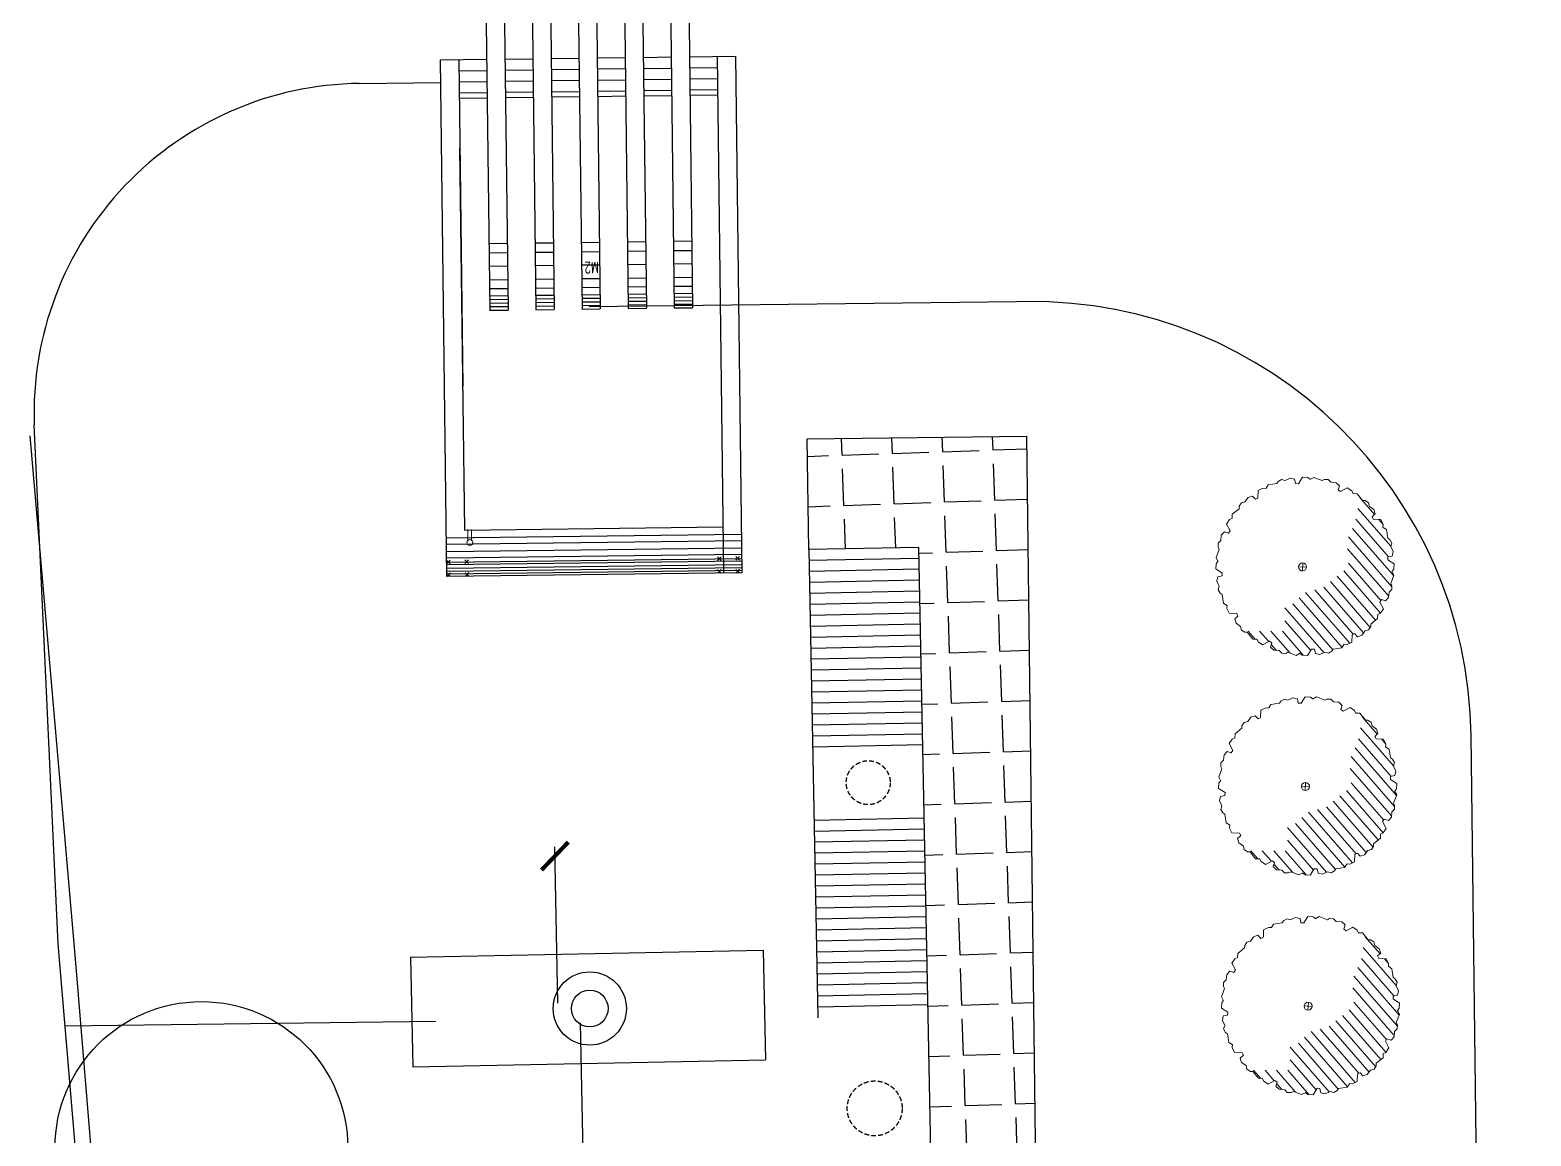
# Model space of a CAD drawing. Extents: x 60102 to 11003895, y 103457 to 3214550.
# Drawn here: x 9528197 to 9569213, y 2672100 to 2702313 of the extents above; entities that cross this region are included whole.
import ezdxf

# ---------------------------------------------------------------- set-up
doc = ezdxf.new("R2010")
doc.units = 0
doc.header["$LTSCALE"] = 10
doc.linetypes.add('HIDDEN', pattern=[9.525, 6.35, -3.175])
doc.layers.get('0').update_dxf_attribs({"linetype": 'CONTINUOUS', "lineweight": 0})
for name, color, linetype in [('jianzhulunkuox', 255, 'CONTINUOUS'), ('PUB_DIM', 3, 'CONTINUOUS'), ('PUB_HATCH', 8, 'CONTINUOUS'), ('PUB_TEXT', 7, 'CONTINUOUS'), ('STAIR', 2, 'CONTINUOUS'), ('WINDOW', 2, 'CONTINUOUS'), ('x-建筑', 216, 'CONTINUOUS'), ('ZW-景观', 9, 'CONTINUOUS'), ('ZW-树', 8, 'CONTINUOUS'), ('ZW-道路-缘石', 7, 'CONTINUOUS'), ('散水', 2, 'CONTINUOUS'), ('本院设计厂区道路', 161, 'CONTINUOUS'), ('桥', 4, 'CONTINUOUS')]:
    doc.layers.add(name, color=color, linetype=linetype)
doc.styles.add('_TCH_DIM', font='SIMPLEX', dxfattribs={"bigfont": 'GBCBIG'})

# ---------------------------------------------------------------- blocks, each defined once
blk = doc.blocks.new('A')
at = {"layer": 'ZW-树', "linetype": 'Continuous'}
blk.add_circle((0, 0), 4, dxfattribs=at)
blk = doc.blocks.new('_ARCHTICK')
at = {"color": 0, "linetype": 'ByBlock', "const_width": 0.15}
blk.add_lwpolyline([(-0.5, -0.5), (0.5, 0.5)], dxfattribs=at)

msp = doc.modelspace()

# ---------------------------------------------------------------- hatches: boundary and pattern name
at = {"layer": '桥', "ltscale": 3}
h = msp.add_hatch(dxfattribs=at)
h.set_pattern_fill('ANGLE', color=0, scale=5000, angle=1.9778014, style=0)
h.set_pattern_definition([(1.9778014, (-47433636.5, -103157008), (-47.454402, 1374.180876), [1000, -375]), (91.9778014, (-47433636.5, -103157008), (-1374.180876, -47.454402), [1000, -375])])
h.paths.add_polyline_path([(9553082.545, 2657586.069), (9550083.137, 2657526.485), (9550157.302, 2651549.311), (9567962.59, 2651770.24), (9567888.147, 2657769.778), (9555854.287, 2657620.461), (9555437.419, 2691217.025), (9549437.881, 2691142.582), (9549475.38, 2688120.449), (9552474.788, 2688180.033)])

# ---------------------------------------------------------------- linework, layer by layer
for p, q in [((9562029.326, 2689885.661, 0), (9561972.633, 2689798.289, 0)), ((9562267.771, 2689923.902, 0), (9562029.326, 2689885.661, 0)), ((9562302.789, 2689979.699, 0), (9562267.771, 2689923.902, 0)), ((9562398.706, 2690031.847, 0), (9562302.789, 2689979.699, 0)), ((9562496.711, 2690003.69, 0), (9562398.706, 2690031.847, 0)), ((9562633.493, 2690066.817, 0), (9562496.711, 2690003.69, 0)), ((9562754.179, 2690041.041, 0), (9562633.493, 2690066.817, 0)), ((9562778.398, 2689925.01, 0), (9562754.179, 2690041.041, 0)), ((9562856.678, 2689919.538, 0), (9562778.398, 2689925.01, 0)), ((9562967.223, 2690095.049, 0), (9562856.678, 2689919.538, 0)), ((9563111.081, 2690085.41, 0), (9562967.223, 2690095.049, 0)), ((9563184.827, 2690033.931, 0), (9563111.081, 2690085.41, 0)), ((9563277.107, 2690091.542, 0), (9563184.323, 2690044.222, 0)), ((9563502.727, 2690005.437, 0), (9563277.107, 2690091.542, 0)), ((9563560.952, 2690036.249, 0), (9563502.727, 2690005.437, 0)), ((9563670.093, 2690033.453, 0), (9563560.952, 2690036.249, 0)), ((9563740.889, 2689960.066, 0), (9563670.093, 2690033.453, 0)), ((9563890.909, 2689946.344, 0), (9563740.889, 2689960.066, 0)), ((9563982.538, 2689863.679, 0), (9563890.909, 2689946.344, 0)), ((9563945.498, 2689751.083, 0), (9563982.538, 2689863.679, 0)), ((9564194.044, 2689803.929, 0), (9564010.553, 2689707.204, 0)), ((9564313.809, 2689723.652, 0), (9564194.044, 2689803.929, 0)), ((9561298.455, 2689394.763, 0), (9561241.464, 2689301.643, 0)), ((9561397.409, 2689419.38, 0), (9561298.455, 2689394.763, 0)), ((9561484.302, 2689542.441, 0), (9561397.409, 2689419.38, 0)), ((9561601.707, 2689580.462, 0), (9561484.302, 2689542.441, 0)), ((9561680.697, 2689492.086, 0), (9561601.707, 2689580.462, 0)), ((9561751.226, 2689526.486, 0), (9561680.697, 2689492.086, 0)), ((9561759.204, 2689733.756, 0), (9561751.226, 2689526.486, 0)), ((9561888.609, 2689797.337, 0), (9561759.204, 2689733.756, 0)), ((9561978.215, 2689789.628, 0), (9561888.609, 2689797.337, 0)), ((9564010.553, 2689707.204, 0), (9563945.498, 2689751.083, 0)), ((9564351.935, 2689642.197, 0), (9564313.809, 2689723.652, 0)), ((9564460.658, 2689645.95, 0), (9564356.645, 2689651.361, 0)), ((9564612.998, 2689458.571, 0), (9564460.658, 2689645.95, 0)), ((9564535.075, 2689542.454, 0), (9564938.301, 2689078.606, 0)), ((9564678.829, 2689456.142, 0), (9564612.998, 2689458.571, 0)), ((9564771.949, 2689399.15, 0), (9564678.829, 2689456.142, 0)), ((9564796.566, 2689300.197, 0), (9564771.949, 2689399.15, 0)), ((9561051.656, 2689083.472, 0), (9561046.244, 2688979.459, 0)), ((9561239.035, 2689235.812, 0), (9561051.656, 2689083.472, 0)), ((9561241.464, 2689301.643, 0), (9561239.035, 2689235.812, 0)), ((9564482.001, 2689245.609, 0), (9565383.187, 2688208.939, 0)), ((9564919.627, 2689213.304, 0), (9564796.566, 2689300.197, 0)), ((9564869.272, 2689016.908, 0), (9564957.648, 2689095.899, 0)), ((9564903.672, 2688946.38, 0), (9564869.272, 2689016.908, 0)), ((9564957.648, 2689095.899, 0), (9564919.627, 2689213.304, 0)), ((9560833.927, 2688605.352, 0), (9560751.261, 2688513.723, 0)), ((9560946.522, 2688568.312, 0), (9560833.927, 2688605.352, 0)), ((9560973.953, 2688936.623, 0), (9560893.677, 2688816.858, 0)), ((9560893.677, 2688816.858, 0), (9560990.402, 2688633.367, 0)), ((9560990.402, 2688633.367, 0), (9560946.522, 2688568.312, 0)), ((9561055.409, 2688974.75, 0), (9560973.953, 2688936.623, 0)), ((9564335.455, 2688698.393, 0), (9565461.897, 2687402.601, 0)), ((9564428.927, 2688948.765, 0), (9565320.592, 2687923.047, 0)), ((9565110.942, 2688938.401, 0), (9564903.672, 2688946.38, 0)), ((9565058.425, 2688940.423, 0), (9565174.357, 2688807.061, 0)), ((9565174.523, 2688808.997, 0), (9565110.942, 2688938.401, 0)), ((9565166.814, 2688719.391, 0), (9565174.523, 2688808.997, 0)), ((9565262.847, 2688668.28, 0), (9565175.475, 2688724.973, 0)), ((9565301.088, 2688429.835, 0), (9565262.847, 2688668.28, 0)), ((9560664.153, 2688292.907, 0), (9560661.356, 2688183.766, 0)), ((9560661.356, 2688183.766, 0), (9560692.168, 2688125.541, 0)), ((9560737.54, 2688363.703, 0), (9560664.153, 2688292.907, 0)), ((9560751.261, 2688513.723, 0), (9560737.54, 2688363.703, 0)), ((9564224.315, 2688468.346, 0), (9565412.534, 2687101.488, 0)), ((9565356.884, 2688394.816, 0), (9565301.088, 2688429.835, 0)), ((9565409.033, 2688298.9, 0), (9565356.884, 2688394.816, 0)), ((9565380.876, 2688200.895, 0), (9565409.033, 2688298.9, 0)), ((9565444.003, 2688064.113, 0), (9565380.876, 2688200.895, 0)), ((9560692.168, 2688125.541, 0), (9560606.064, 2687899.921, 0)), ((9560606.064, 2687899.921, 0), (9560653.383, 2687807.138, 0)), ((9560663.675, 2687807.641, 0), (9560612.195, 2687733.895, 0)), ((9562980.447, 2687753.381, 0), (9562965.191, 2687535.167, 0)), ((9564196.708, 2688142.206, 0), (9565326.781, 2686842.237, 0)), ((9564225.93, 2687750.694, 0), (9565113.3, 2686729.915, 0)), ((9565296.723, 2687840.928, 0), (9565302.196, 2687919.207, 0)), ((9565472.235, 2687730.383, 0), (9565296.723, 2687840.928, 0)), ((9565302.196, 2687919.207, 0), (9565418.227, 2687943.427, 0)), ((9565418.227, 2687943.427, 0), (9565444.003, 2688064.113, 0)), ((9560612.195, 2687733.895, 0), (9560602.556, 2687590.037, 0)), ((9560602.556, 2687590.037, 0), (9560778.068, 2687479.492, 0)), ((9560656.564, 2687376.993, 0), (9560630.789, 2687256.307, 0)), ((9560772.595, 2687401.212, 0), (9560656.564, 2687376.993, 0)), ((9560778.068, 2687479.492, 0), (9560772.595, 2687401.212, 0)), ((9563081.926, 2687636.646, 0), (9562863.712, 2687651.902, 0)), ((9563915.091, 2687392.471, 0), (9564962.471, 2686187.627, 0)), ((9564096.643, 2687541.521, 0), (9565101.806, 2686385.241, 0)), ((9565382.623, 2687194.879, 0), (9565468.728, 2687420.498, 0)), ((9565411.117, 2687512.778, 0), (9565462.596, 2687586.525, 0)), ((9565468.728, 2687420.498, 0), (9565421.408, 2687513.282, 0)), ((9565462.596, 2687586.525, 0), (9565472.235, 2687730.383, 0)), ((9560630.789, 2687256.307, 0), (9560693.916, 2687119.525, 0)), ((9560693.916, 2687119.525, 0), (9560665.758, 2687021.52, 0)), ((9560665.758, 2687021.52, 0), (9560717.907, 2686925.603, 0)), ((9563055.686, 2686949.491, 0), (9564262.904, 2685560.779, 0)), ((9563305.816, 2687019.654, 0), (9564357.118, 2685810.298, 0)), ((9563551.987, 2687094.371, 0), (9564637.93, 2685845.165, 0)), ((9563733.539, 2687243.421, 0), (9564818.786, 2685995.016, 0)), ((9565323.53, 2686806.697, 0), (9565337.251, 2686956.717, 0)), ((9565337.251, 2686956.717, 0), (9565410.639, 2687027.513, 0)), ((9565413.435, 2687136.653, 0), (9565382.623, 2687194.879, 0)), ((9565410.639, 2687027.513, 0), (9565413.435, 2687136.653, 0)), ((9560717.907, 2686925.603, 0), (9560773.704, 2686890.585, 0)), ((9560773.704, 2686890.585, 0), (9560811.945, 2686652.14, 0)), ((9560811.945, 2686652.14, 0), (9560899.316, 2686595.447, 0)), ((9560907.977, 2686601.029, 0), (9560900.268, 2686511.423, 0)), ((9562487.806, 2686529.057, 0), (9563552.11, 2685304.744, 0)), ((9562707.953, 2686633.709, 0), (9563797.139, 2685380.773, 0)), ((9562877.29, 2686796.81, 0), (9564052.247, 2685445.21, 0)), ((9565084.39, 2686687.052, 0), (9565128.269, 2686752.108, 0)), ((9565181.115, 2686503.562, 0), (9565084.39, 2686687.052, 0)), ((9565128.269, 2686752.108, 0), (9565240.865, 2686715.067, 0)), ((9565240.865, 2686715.067, 0), (9565323.53, 2686806.697, 0)), ((9560900.268, 2686511.423, 0), (9560963.85, 2686382.019, 0)), ((9560963.85, 2686382.019, 0), (9561171.119, 2686374.04, 0)), ((9561205.52, 2686303.511, 0), (9561117.144, 2686224.521, 0)), ((9561117.144, 2686224.521, 0), (9561155.164, 2686107.116, 0)), ((9561171.119, 2686374.04, 0), (9561205.52, 2686303.511, 0)), ((9562482.928, 2686176.77, 0), (9563192.612, 2685360.393, 0)), ((9564835.757, 2686084.608, 0), (9565023.135, 2686236.948, 0)), ((9565019.383, 2686345.67, 0), (9565100.838, 2686383.797, 0)), ((9565023.135, 2686236.948, 0), (9565028.547, 2686340.961, 0)), ((9565100.838, 2686383.797, 0), (9565181.115, 2686503.562, 0)), ((9561155.164, 2686107.116, 0), (9561278.225, 2686020.223, 0)), ((9561278.225, 2686020.223, 0), (9561302.842, 2685921.27, 0)), ((9561302.842, 2685921.27, 0), (9561395.963, 2685864.278, 0)), ((9561395.963, 2685864.278, 0), (9561461.793, 2685861.849, 0)), ((9561461.793, 2685861.849, 0), (9561614.133, 2685674.47, 0)), ((9561485.332, 2685892.759, 0), (9561677.98, 2685671.148, 0)), ((9561796.483, 2685892.725, 0), (9562047.249, 2685604.26, 0)), ((9562107.635, 2685892.692, 0), (9562628.597, 2685293.407, 0)), ((9562418.787, 2685892.658, 0), (9562992.142, 2685233.105, 0)), ((9564315.587, 2685586.664, 0), (9564323.566, 2685793.934, 0)), ((9564323.566, 2685793.934, 0), (9564394.094, 2685828.334, 0)), ((9564394.094, 2685828.334, 0), (9564473.085, 2685739.958, 0)), ((9564473.085, 2685739.958, 0), (9564590.49, 2685777.978, 0)), ((9564590.49, 2685777.978, 0), (9564677.383, 2685901.039, 0)), ((9564677.383, 2685901.039, 0), (9564776.336, 2685925.656, 0)), ((9564776.336, 2685925.656, 0), (9564833.328, 2686018.777, 0)), ((9564833.328, 2686018.777, 0), (9564835.757, 2686084.608, 0)), ((9561614.133, 2685674.47, 0), (9561718.146, 2685669.058, 0)), ((9561722.856, 2685678.223, 0), (9561760.982, 2685596.767, 0)), ((9561760.982, 2685596.767, 0), (9561880.748, 2685516.491, 0)), ((9561880.748, 2685516.491, 0), (9562064.238, 2685613.216, 0)), ((9562064.238, 2685613.216, 0), (9562129.294, 2685569.336, 0)), ((9562129.294, 2685569.336, 0), (9562092.253, 2685456.741, 0)), ((9562092.253, 2685456.741, 0), (9562183.882, 2685374.075, 0)), ((9562115.104, 2685526.203, 0), (9562252.832, 2685367.769, 0)), ((9562183.882, 2685374.075, 0), (9562333.903, 2685360.354, 0)), ((9562333.903, 2685360.354, 0), (9562404.698, 2685286.967, 0)), ((9562513.839, 2685284.171, 0), (9562572.065, 2685314.982, 0)), ((9562572.065, 2685314.982, 0), (9562797.684, 2685228.878, 0)), ((9563107.569, 2685225.371, 0), (9563218.114, 2685400.882, 0)), ((9563218.114, 2685400.882, 0), (9563296.393, 2685395.409, 0)), ((9563296.393, 2685395.409, 0), (9563320.613, 2685279.379, 0)), ((9563441.299, 2685253.603, 0), (9563578.081, 2685316.73, 0)), ((9563578.081, 2685316.73, 0), (9563676.085, 2685288.572, 0)), ((9563676.085, 2685288.572, 0), (9563772.002, 2685340.721, 0)), ((9563772.002, 2685340.721, 0), (9563807.021, 2685396.518, 0)), ((9563807.021, 2685396.518, 0), (9564045.466, 2685434.759, 0)), ((9564045.466, 2685434.759, 0), (9564102.159, 2685522.131, 0)), ((9564096.577, 2685530.792, 0), (9564186.183, 2685523.082, 0)), ((9564186.183, 2685523.082, 0), (9564315.587, 2685586.664, 0)), ((9562404.698, 2685286.967, 0), (9562513.839, 2685284.171, 0)), ((9562797.684, 2685228.878, 0), (9562890.468, 2685276.197, 0)), ((9562889.964, 2685286.489, 0), (9562963.711, 2685235.01, 0)), ((9562963.711, 2685235.01, 0), (9563107.569, 2685225.371, 0)), ((9563320.613, 2685279.379, 0), (9563441.299, 2685253.603, 0)), ((9562707.935, 2684067.279, 0), (9562571.153, 2684004.152, 0)), ((9562828.621, 2684041.503, 0), (9562707.935, 2684067.279, 0)), ((9563041.665, 2684095.511, 0), (9562931.12, 2683919.999, 0)), ((9563185.523, 2684085.872, 0), (9563041.665, 2684095.511, 0)), ((9563259.27, 2684034.393, 0), (9563185.523, 2684085.872, 0)), ((9563351.55, 2684092.004, 0), (9563258.766, 2684044.684, 0)), ((9563577.169, 2684005.899, 0), (9563351.55, 2684092.004, 0)), ((9561833.647, 2683734.218, 0), (9561825.668, 2683526.948, 0)), ((9561963.051, 2683797.799, 0), (9561833.647, 2683734.218, 0)), ((9562052.657, 2683790.09, 0), (9561963.051, 2683797.799, 0)), ((9562103.768, 2683886.123, 0), (9562047.075, 2683798.751, 0)), ((9562342.213, 2683924.364, 0), (9562103.768, 2683886.123, 0)), ((9562377.232, 2683980.16, 0), (9562342.213, 2683924.364, 0)), ((9562473.149, 2684032.309, 0), (9562377.232, 2683980.16, 0)), ((9562571.153, 2684004.152, 0), (9562473.149, 2684032.309, 0)), ((9562852.841, 2683925.472, 0), (9562828.621, 2684041.503, 0)), ((9562931.12, 2683919.999, 0), (9562852.841, 2683925.472, 0)), ((9563635.395, 2684036.711, 0), (9563577.169, 2684005.899, 0)), ((9563744.536, 2684033.915, 0), (9563635.395, 2684036.711, 0)), ((9563815.331, 2683960.527, 0), (9563744.536, 2684033.915, 0)), ((9563965.352, 2683946.806, 0), (9563815.331, 2683960.527, 0)), ((9564056.981, 2683864.141, 0), (9563965.352, 2683946.806, 0)), ((9564019.94, 2683751.545, 0), (9564056.981, 2683864.141, 0)), ((9564084.996, 2683707.666, 0), (9564019.94, 2683751.545, 0)), ((9564268.486, 2683804.391, 0), (9564084.996, 2683707.666, 0)), ((9564388.252, 2683724.114, 0), (9564268.486, 2683804.391, 0)), ((9564426.378, 2683642.659, 0), (9564388.252, 2683724.114, 0)), ((9564535.101, 2683646.411, 0), (9564431.088, 2683651.823, 0)), ((9561315.906, 2683302.105, 0), (9561313.477, 2683236.274, 0)), ((9561372.898, 2683395.225, 0), (9561315.906, 2683302.105, 0)), ((9561471.851, 2683419.842, 0), (9561372.898, 2683395.225, 0)), ((9561558.744, 2683542.903, 0), (9561471.851, 2683419.842, 0)), ((9561676.149, 2683580.924, 0), (9561558.744, 2683542.903, 0)), ((9561755.14, 2683492.548, 0), (9561676.149, 2683580.924, 0)), ((9561825.668, 2683526.948, 0), (9561755.14, 2683492.548, 0)), ((9564687.441, 2683459.033, 0), (9564535.101, 2683646.411, 0)), ((9564556.444, 2683246.071, 0), (9565457.629, 2682209.401, 0)), ((9564609.517, 2683542.915, 0), (9565012.743, 2683079.068, 0)), ((9564753.271, 2683456.604, 0), (9564687.441, 2683459.033, 0)), ((9564846.392, 2683399.612, 0), (9564753.271, 2683456.604, 0)), ((9564871.009, 2683300.659, 0), (9564846.392, 2683399.612, 0)), ((9564994.07, 2683213.766, 0), (9564871.009, 2683300.659, 0)), ((9561048.396, 2682937.085, 0), (9560968.119, 2682817.32, 0)), ((9561129.851, 2682975.211, 0), (9561048.396, 2682937.085, 0)), ((9561126.099, 2683083.934, 0), (9561120.687, 2682979.921, 0)), ((9561313.477, 2683236.274, 0), (9561126.099, 2683083.934, 0)), ((9564503.37, 2682949.227, 0), (9565395.034, 2681923.509, 0)), ((9564943.714, 2683017.37, 0), (9565032.09, 2683096.361, 0)), ((9564978.114, 2682946.842, 0), (9564943.714, 2683017.37, 0)), ((9565185.384, 2682938.863, 0), (9564978.114, 2682946.842, 0)), ((9565032.09, 2683096.361, 0), (9564994.07, 2683213.766, 0)), ((9565132.867, 2682940.885, 0), (9565248.799, 2682807.523, 0)), ((9565248.966, 2682809.459, 0), (9565185.384, 2682938.863, 0)), ((9560825.704, 2682514.185, 0), (9560811.983, 2682364.165, 0)), ((9560908.369, 2682605.814, 0), (9560825.704, 2682514.185, 0)), ((9561020.965, 2682568.774, 0), (9560908.369, 2682605.814, 0)), ((9560968.119, 2682817.32, 0), (9561064.844, 2682633.829, 0)), ((9561064.844, 2682633.829, 0), (9561020.965, 2682568.774, 0)), ((9564298.757, 2682468.807, 0), (9565486.977, 2681101.95, 0)), ((9564409.898, 2682698.855, 0), (9565536.34, 2681403.062, 0)), ((9565241.256, 2682719.853, 0), (9565248.966, 2682809.459, 0)), ((9565337.289, 2682668.742, 0), (9565249.917, 2682725.435, 0)), ((9565375.53, 2682430.297, 0), (9565337.289, 2682668.742, 0)), ((9565431.327, 2682395.278, 0), (9565375.53, 2682430.297, 0)), ((9560766.611, 2682126.003, 0), (9560680.506, 2681900.383, 0)), ((9560738.595, 2682293.369, 0), (9560735.799, 2682184.228, 0)), ((9560735.799, 2682184.228, 0), (9560766.611, 2682126.003, 0)), ((9560811.983, 2682364.165, 0), (9560738.595, 2682293.369, 0)), ((9564271.151, 2682142.668, 0), (9565401.223, 2680842.699, 0)), ((9565483.476, 2682299.361, 0), (9565431.327, 2682395.278, 0)), ((9565455.318, 2682201.357, 0), (9565483.476, 2682299.361, 0)), ((9565518.445, 2682064.575, 0), (9565455.318, 2682201.357, 0)), ((9565492.67, 2681943.889, 0), (9565518.445, 2682064.575, 0)), ((9560686.638, 2681734.357, 0), (9560676.999, 2681590.499, 0)), ((9560680.506, 2681900.383, 0), (9560727.826, 2681807.599, 0)), ((9560738.117, 2681808.103, 0), (9560686.638, 2681734.357, 0)), ((9563156.369, 2681637.108, 0), (9562938.154, 2681652.364, 0)), ((9563054.89, 2681753.843, 0), (9563039.633, 2681535.629, 0)), ((9564300.372, 2681751.156, 0), (9565187.743, 2680730.377, 0)), ((9565371.166, 2681841.39, 0), (9565376.639, 2681919.669, 0)), ((9565546.677, 2681730.845, 0), (9565371.166, 2681841.39, 0)), ((9565376.639, 2681919.669, 0), (9565492.67, 2681943.889, 0)), ((9565537.038, 2681586.987, 0), (9565546.677, 2681730.845, 0)), ((9560676.999, 2681590.499, 0), (9560852.511, 2681479.954, 0)), ((9560731.007, 2681377.455, 0), (9560705.231, 2681256.769, 0)), ((9560705.231, 2681256.769, 0), (9560768.358, 2681119.987, 0)), ((9560847.038, 2681401.674, 0), (9560731.007, 2681377.455, 0)), ((9560852.511, 2681479.954, 0), (9560847.038, 2681401.674, 0)), ((9563807.981, 2681243.883, 0), (9564893.228, 2679995.478, 0)), ((9563989.533, 2681392.933, 0), (9565036.913, 2680188.089, 0)), ((9564171.086, 2681541.983, 0), (9565176.249, 2680385.702, 0)), ((9565457.066, 2681195.341, 0), (9565543.17, 2681420.96, 0)), ((9565487.878, 2681137.115, 0), (9565457.066, 2681195.341, 0)), ((9565485.559, 2681513.24, 0), (9565537.038, 2681586.987, 0)), ((9565543.17, 2681420.96, 0), (9565495.851, 2681513.744, 0)), ((9560768.358, 2681119.987, 0), (9560740.201, 2681021.982, 0)), ((9560740.201, 2681021.982, 0), (9560792.35, 2680926.065, 0)), ((9560792.35, 2680926.065, 0), (9560848.146, 2680891.047, 0)), ((9560848.146, 2680891.047, 0), (9560886.387, 2680652.602, 0)), ((9562951.733, 2680797.272, 0), (9564126.69, 2679445.672, 0)), ((9563130.129, 2680949.953, 0), (9564337.347, 2679561.241, 0)), ((9563380.258, 2681020.116, 0), (9564431.56, 2679810.76, 0)), ((9563626.429, 2681094.832, 0), (9564712.373, 2679845.627, 0)), ((9565315.307, 2680715.529, 0), (9565397.973, 2680807.158, 0)), ((9565397.973, 2680807.158, 0), (9565411.694, 2680957.179, 0)), ((9565411.694, 2680957.179, 0), (9565485.081, 2681027.974, 0)), ((9565485.081, 2681027.974, 0), (9565487.878, 2681137.115, 0)), ((9560886.387, 2680652.602, 0), (9560973.759, 2680595.909, 0)), ((9560982.42, 2680601.491, 0), (9560974.711, 2680511.885, 0)), ((9560974.711, 2680511.885, 0), (9561038.292, 2680382.48, 0)), ((9561038.292, 2680382.48, 0), (9561245.562, 2680374.502, 0)), ((9561245.562, 2680374.502, 0), (9561279.962, 2680303.973, 0)), ((9562562.248, 2680529.518, 0), (9563626.552, 2679305.206, 0)), ((9562782.396, 2680634.171, 0), (9563871.582, 2679381.235, 0)), ((9565093.825, 2680346.132, 0), (9565175.281, 2680384.258, 0)), ((9565158.832, 2680687.514, 0), (9565202.712, 2680752.57, 0)), ((9565255.557, 2680504.024, 0), (9565158.832, 2680687.514, 0)), ((9565175.281, 2680384.258, 0), (9565255.557, 2680504.024, 0)), ((9565202.712, 2680752.57, 0), (9565315.307, 2680715.529, 0)), ((9561279.962, 2680303.973, 0), (9561191.586, 2680224.983, 0)), ((9561191.586, 2680224.983, 0), (9561229.607, 2680107.578, 0)), ((9561229.607, 2680107.578, 0), (9561352.668, 2680020.685, 0)), ((9561352.668, 2680020.685, 0), (9561377.285, 2679921.731, 0)), ((9562557.371, 2680177.232, 0), (9563267.054, 2679360.855, 0)), ((9564850.778, 2679926.118, 0), (9564907.77, 2680019.239, 0)), ((9564907.77, 2680019.239, 0), (9564910.199, 2680085.069, 0)), ((9564910.199, 2680085.069, 0), (9565097.578, 2680237.409, 0)), ((9565097.578, 2680237.409, 0), (9565102.99, 2680341.422, 0)), ((9561377.285, 2679921.731, 0), (9561470.405, 2679864.74, 0)), ((9561470.405, 2679864.74, 0), (9561536.236, 2679862.311, 0)), ((9561536.236, 2679862.311, 0), (9561688.576, 2679674.932, 0)), ((9561559.774, 2679893.221, 0), (9561752.422, 2679671.61, 0)), ((9561688.576, 2679674.932, 0), (9561792.589, 2679669.52, 0)), ((9561797.298, 2679678.685, 0), (9561835.425, 2679597.229, 0)), ((9561835.425, 2679597.229, 0), (9561955.19, 2679516.953, 0)), ((9561870.926, 2679893.187, 0), (9562121.691, 2679604.722, 0)), ((9561955.19, 2679516.953, 0), (9562138.681, 2679613.678, 0)), ((9562138.681, 2679613.678, 0), (9562203.736, 2679569.798, 0)), ((9562203.736, 2679569.798, 0), (9562166.696, 2679457.203, 0)), ((9562182.077, 2679893.154, 0), (9562703.04, 2679293.869, 0)), ((9562493.229, 2679893.12, 0), (9563066.584, 2679233.566, 0)), ((9564260.625, 2679523.544, 0), (9564390.029, 2679587.126, 0)), ((9564390.029, 2679587.126, 0), (9564398.008, 2679794.395, 0)), ((9564398.008, 2679794.395, 0), (9564468.537, 2679828.796, 0)), ((9564468.537, 2679828.796, 0), (9564547.527, 2679740.42, 0)), ((9564547.527, 2679740.42, 0), (9564664.932, 2679778.44, 0)), ((9564664.932, 2679778.44, 0), (9564751.825, 2679901.501, 0)), ((9564751.825, 2679901.501, 0), (9564850.778, 2679926.118, 0)), ((9562166.696, 2679457.203, 0), (9562258.325, 2679374.537, 0)), ((9562189.547, 2679526.665, 0), (9562327.274, 2679368.231, 0)), ((9562258.325, 2679374.537, 0), (9562408.345, 2679360.816, 0)), ((9562408.345, 2679360.816, 0), (9562479.141, 2679287.429, 0)), ((9562479.141, 2679287.429, 0), (9562588.282, 2679284.632, 0)), ((9562588.282, 2679284.632, 0), (9562646.507, 2679315.444, 0)), ((9562646.507, 2679315.444, 0), (9562872.127, 2679229.34, 0)), ((9562872.127, 2679229.34, 0), (9562964.911, 2679276.659, 0)), ((9562964.407, 2679286.951, 0), (9563038.153, 2679235.471, 0)), ((9563038.153, 2679235.471, 0), (9563182.011, 2679225.832, 0)), ((9563182.011, 2679225.832, 0), (9563292.556, 2679401.344, 0)), ((9563292.556, 2679401.344, 0), (9563370.836, 2679395.871, 0)), ((9563370.836, 2679395.871, 0), (9563395.055, 2679279.84, 0)), ((9563395.055, 2679279.84, 0), (9563515.741, 2679254.064, 0)), ((9563515.741, 2679254.064, 0), (9563652.523, 2679317.192, 0)), ((9563652.523, 2679317.192, 0), (9563750.528, 2679289.034, 0)), ((9563750.528, 2679289.034, 0), (9563846.445, 2679341.183, 0)), ((9563846.445, 2679341.183, 0), (9563881.463, 2679396.98, 0)), ((9563881.463, 2679396.98, 0), (9564119.908, 2679435.221, 0)), ((9564119.908, 2679435.221, 0), (9564176.601, 2679522.592, 0)), ((9564171.019, 2679531.253, 0), (9564260.625, 2679523.544, 0)), ((9562416.656, 2677924.826, 0), (9562178.211, 2677886.585, 0)), ((9562451.674, 2677980.622, 0), (9562416.656, 2677924.826, 0)), ((9562547.591, 2678032.771, 0), (9562451.674, 2677980.622, 0)), ((9562645.596, 2678004.613, 0), (9562547.591, 2678032.771, 0)), ((9562782.378, 2678067.741, 0), (9562645.596, 2678004.613, 0)), ((9562903.064, 2678041.965, 0), (9562782.378, 2678067.741, 0)), ((9562927.283, 2677925.934, 0), (9562903.064, 2678041.965, 0)), ((9563005.563, 2677920.461, 0), (9562927.283, 2677925.934, 0)), ((9563116.108, 2678095.973, 0), (9563005.563, 2677920.461, 0)), ((9563259.966, 2678086.334, 0), (9563116.108, 2678095.973, 0)), ((9563333.712, 2678034.854, 0), (9563259.966, 2678086.334, 0)), ((9563425.992, 2678092.466, 0), (9563333.208, 2678045.146, 0)), ((9563651.612, 2678006.361, 0), (9563425.992, 2678092.466, 0)), ((9563709.837, 2678037.173, 0), (9563651.612, 2678006.361, 0)), ((9563818.978, 2678034.377, 0), (9563709.837, 2678037.173, 0)), ((9563889.774, 2677960.989, 0), (9563818.978, 2678034.377, 0)), ((9564039.794, 2677947.268, 0), (9563889.774, 2677960.989, 0)), ((9564131.423, 2677864.602, 0), (9564039.794, 2677947.268, 0)), ((9561633.187, 2677543.365, 0), (9561546.294, 2677420.304, 0)), ((9561750.592, 2677581.385, 0), (9561633.187, 2677543.365, 0)), ((9561829.582, 2677493.01, 0), (9561750.592, 2677581.385, 0)), ((9561900.111, 2677527.41, 0), (9561829.582, 2677493.01, 0)), ((9561908.089, 2677734.68, 0), (9561900.111, 2677527.41, 0)), ((9562037.494, 2677798.261, 0), (9561908.089, 2677734.68, 0)), ((9562127.1, 2677790.552, 0), (9562037.494, 2677798.261, 0)), ((9562178.211, 2677886.585, 0), (9562121.518, 2677799.213, 0)), ((9564094.383, 2677752.007, 0), (9564131.423, 2677864.602, 0)), ((9564159.438, 2677708.128, 0), (9564094.383, 2677752.007, 0)), ((9564342.929, 2677804.853, 0), (9564159.438, 2677708.128, 0)), ((9564462.694, 2677724.576, 0), (9564342.929, 2677804.853, 0)), ((9564500.82, 2677643.12, 0), (9564462.694, 2677724.576, 0)), ((9564609.543, 2677646.873, 0), (9564505.53, 2677652.285, 0)), ((9564761.883, 2677459.494, 0), (9564609.543, 2677646.873, 0)), ((9564683.96, 2677543.377, 0), (9565087.186, 2677079.53, 0)), ((9561387.92, 2677236.736, 0), (9561200.541, 2677084.396, 0)), ((9561390.349, 2677302.566, 0), (9561387.92, 2677236.736, 0)), ((9561447.341, 2677395.687, 0), (9561390.349, 2677302.566, 0)), ((9561546.294, 2677420.304, 0), (9561447.341, 2677395.687, 0)), ((9564630.886, 2677246.533, 0), (9565532.072, 2676209.862, 0)), ((9564827.714, 2677457.066, 0), (9564761.883, 2677459.494, 0)), ((9564920.834, 2677400.074, 0), (9564827.714, 2677457.066, 0)), ((9564945.451, 2677301.12, 0), (9564920.834, 2677400.074, 0)), ((9565068.512, 2677214.227, 0), (9564945.451, 2677301.12, 0)), ((9565018.157, 2677017.832, 0), (9565106.533, 2677096.822, 0)), ((9565106.533, 2677096.822, 0), (9565068.512, 2677214.227, 0)), ((9561122.838, 2676937.547, 0), (9561042.562, 2676817.781, 0)), ((9561042.562, 2676817.781, 0), (9561139.287, 2676634.291, 0)), ((9561204.294, 2676975.673, 0), (9561122.838, 2676937.547, 0)), ((9561200.541, 2677084.396, 0), (9561195.129, 2676980.383, 0)), ((9564484.34, 2676699.317, 0), (9565610.782, 2675403.524, 0)), ((9564577.812, 2676949.689, 0), (9565469.477, 2675923.971, 0)), ((9565052.557, 2676947.304, 0), (9565018.157, 2677017.832, 0)), ((9565259.827, 2676939.325, 0), (9565052.557, 2676947.304, 0)), ((9565207.31, 2676941.346, 0), (9565323.242, 2676807.985, 0)), ((9565323.408, 2676809.92, 0), (9565259.827, 2676939.325, 0)), ((9565315.699, 2676720.315, 0), (9565323.408, 2676809.92, 0)), ((9565411.732, 2676669.203, 0), (9565324.36, 2676725.897, 0)), ((9560813.038, 2676293.831, 0), (9560810.241, 2676184.69, 0)), ((9560886.425, 2676364.626, 0), (9560813.038, 2676293.831, 0)), ((9560900.146, 2676514.647, 0), (9560886.425, 2676364.626, 0)), ((9560982.812, 2676606.276, 0), (9560900.146, 2676514.647, 0)), ((9561095.407, 2676569.235, 0), (9560982.812, 2676606.276, 0)), ((9561139.287, 2676634.291, 0), (9561095.407, 2676569.235, 0)), ((9564373.2, 2676469.269, 0), (9565561.419, 2675102.412, 0)), ((9565449.973, 2676430.759, 0), (9565411.732, 2676669.203, 0)), ((9565505.769, 2676395.74, 0), (9565449.973, 2676430.759, 0)), ((9565557.918, 2676299.823, 0), (9565505.769, 2676395.74, 0)), ((9565529.761, 2676201.819, 0), (9565557.918, 2676299.823, 0)), ((9560841.053, 2676126.465, 0), (9560754.949, 2675900.845, 0)), ((9560754.949, 2675900.845, 0), (9560802.268, 2675808.061, 0)), ((9560810.241, 2676184.69, 0), (9560841.053, 2676126.465, 0)), ((9564345.593, 2676143.129, 0), (9565475.666, 2674843.161, 0)), ((9565445.608, 2675841.851, 0), (9565451.081, 2675920.131, 0)), ((9565451.081, 2675920.131, 0), (9565567.112, 2675944.351, 0)), ((9565592.888, 2676065.037, 0), (9565529.761, 2676201.819, 0)), ((9565567.112, 2675944.351, 0), (9565592.888, 2676065.037, 0)), ((9560761.081, 2675734.819, 0), (9560751.442, 2675590.96, 0)), ((9560751.442, 2675590.96, 0), (9560926.953, 2675480.416, 0)), ((9560812.56, 2675808.565, 0), (9560761.081, 2675734.819, 0)), ((9560926.953, 2675480.416, 0), (9560921.48, 2675402.136, 0)), ((9563230.811, 2675637.569, 0), (9563012.597, 2675652.826, 0)), ((9563129.332, 2675754.305, 0), (9563114.076, 2675536.091, 0)), ((9564245.528, 2675542.444, 0), (9565250.691, 2674386.164, 0)), ((9564374.815, 2675751.618, 0), (9565262.185, 2674730.839, 0)), ((9565621.12, 2675731.307, 0), (9565445.608, 2675841.851, 0)), ((9565560.002, 2675513.702, 0), (9565611.481, 2675587.448, 0)), ((9565617.613, 2675421.422, 0), (9565570.293, 2675514.206, 0)), ((9565611.481, 2675587.448, 0), (9565621.12, 2675731.307, 0)), ((9560805.449, 2675377.916, 0), (9560779.674, 2675257.23, 0)), ((9560779.674, 2675257.23, 0), (9560842.801, 2675120.448, 0)), ((9560921.48, 2675402.136, 0), (9560805.449, 2675377.916, 0)), ((9560842.801, 2675120.448, 0), (9560814.643, 2675022.444, 0)), ((9563700.872, 2675095.294, 0), (9564786.815, 2673846.089, 0)), ((9563882.424, 2675244.344, 0), (9564967.671, 2673995.94, 0)), ((9564063.976, 2675393.394, 0), (9565111.356, 2674188.55, 0)), ((9565531.508, 2675195.802, 0), (9565617.613, 2675421.422, 0)), ((9565562.32, 2675137.577, 0), (9565531.508, 2675195.802, 0)), ((9565559.524, 2675028.436, 0), (9565562.32, 2675137.577, 0)), ((9560814.643, 2675022.444, 0), (9560866.792, 2674926.527, 0)), ((9560866.792, 2674926.527, 0), (9560922.589, 2674891.508, 0)), ((9560922.589, 2674891.508, 0), (9560960.83, 2674653.064, 0)), ((9560960.83, 2674653.064, 0), (9561048.202, 2674596.37, 0)), ((9562856.838, 2674634.633, 0), (9563946.024, 2673381.697, 0)), ((9563026.175, 2674797.734, 0), (9564201.132, 2673446.133, 0)), ((9563204.572, 2674950.415, 0), (9564411.79, 2673561.702, 0)), ((9563454.701, 2675020.578, 0), (9564506.003, 2673811.222, 0)), ((9565233.275, 2674687.976, 0), (9565277.154, 2674753.032, 0)), ((9565330, 2674504.486, 0), (9565233.275, 2674687.976, 0)), ((9565277.154, 2674753.032, 0), (9565389.75, 2674715.991, 0)), ((9565389.75, 2674715.991, 0), (9565472.415, 2674807.62, 0)), ((9565472.415, 2674807.62, 0), (9565486.136, 2674957.641, 0)), ((9565486.136, 2674957.641, 0), (9565559.524, 2675028.436, 0)), ((9561056.863, 2674601.952, 0), (9561049.153, 2674512.347, 0)), ((9561049.153, 2674512.347, 0), (9561112.735, 2674382.942, 0)), ((9561112.735, 2674382.942, 0), (9561320.005, 2674374.963, 0)), ((9561354.405, 2674304.435, 0), (9561266.029, 2674225.445, 0)), ((9561266.029, 2674225.445, 0), (9561304.049, 2674108.04, 0)), ((9561320.005, 2674374.963, 0), (9561354.405, 2674304.435, 0)), ((9562636.691, 2674529.98, 0), (9563700.995, 2673305.668, 0)), ((9564984.642, 2674085.531, 0), (9565172.02, 2674237.871, 0)), ((9565168.268, 2674346.594, 0), (9565249.723, 2674384.72, 0)), ((9565172.02, 2674237.871, 0), (9565177.432, 2674341.884, 0)), ((9565249.723, 2674384.72, 0), (9565330, 2674504.486, 0)), ((9561304.049, 2674108.04, 0), (9561427.11, 2674021.147, 0)), ((9561427.11, 2674021.147, 0), (9561451.727, 2673922.193, 0)), ((9561451.727, 2673922.193, 0), (9561544.848, 2673865.201, 0)), ((9561544.848, 2673865.201, 0), (9561610.678, 2673862.773, 0)), ((9561610.678, 2673862.773, 0), (9561763.018, 2673675.394, 0)), ((9561634.217, 2673893.683, 0), (9561826.865, 2673672.072, 0)), ((9561945.368, 2673893.649, 0), (9562196.134, 2673605.184, 0)), ((9562256.52, 2673893.616, 0), (9562777.482, 2673294.331, 0)), ((9562567.672, 2673893.582, 0), (9563141.027, 2673234.028, 0)), ((9562631.813, 2674177.694, 0), (9563341.497, 2673361.316, 0)), ((9564472.451, 2673794.857, 0), (9564542.979, 2673829.257, 0)), ((9564542.979, 2673829.257, 0), (9564621.97, 2673740.882, 0)), ((9564739.375, 2673778.902, 0), (9564826.268, 2673901.963, 0)), ((9564826.268, 2673901.963, 0), (9564925.221, 2673926.58, 0)), ((9564925.221, 2673926.58, 0), (9564982.213, 2674019.701, 0)), ((9564982.213, 2674019.701, 0), (9564984.642, 2674085.531, 0)), ((9561763.018, 2673675.394, 0), (9561867.031, 2673669.982, 0)), ((9561871.741, 2673679.147, 0), (9561909.867, 2673597.691, 0)), ((9561909.867, 2673597.691, 0), (9562029.633, 2673517.414, 0)), ((9562029.633, 2673517.414, 0), (9562213.123, 2673614.139, 0)), ((9562213.123, 2673614.139, 0), (9562278.179, 2673570.26, 0)), ((9562278.179, 2673570.26, 0), (9562241.138, 2673457.665, 0)), ((9562241.138, 2673457.665, 0), (9562332.767, 2673374.999, 0)), ((9562263.989, 2673527.126, 0), (9562401.717, 2673368.693, 0)), ((9563256.454, 2673226.294, 0), (9563366.999, 2673401.806, 0)), ((9563366.999, 2673401.806, 0), (9563445.278, 2673396.333, 0)), ((9563445.278, 2673396.333, 0), (9563469.498, 2673280.302, 0)), ((9563920.887, 2673341.645, 0), (9563955.906, 2673397.441, 0)), ((9563955.906, 2673397.441, 0), (9564194.351, 2673435.682, 0)), ((9564194.351, 2673435.682, 0), (9564251.044, 2673523.054, 0)), ((9564245.462, 2673531.715, 0), (9564335.068, 2673524.006, 0)), ((9564335.068, 2673524.006, 0), (9564464.472, 2673587.587, 0)), ((9564464.472, 2673587.587, 0), (9564472.451, 2673794.857, 0)), ((9564621.97, 2673740.882, 0), (9564739.375, 2673778.902, 0)), ((9562332.767, 2673374.999, 0), (9562482.788, 2673361.278, 0)), ((9562482.788, 2673361.278, 0), (9562553.583, 2673287.89, 0)), ((9562553.583, 2673287.89, 0), (9562662.724, 2673285.094, 0)), ((9562662.724, 2673285.094, 0), (9562720.95, 2673315.906, 0)), ((9562720.95, 2673315.906, 0), (9562946.569, 2673229.801, 0)), ((9562946.569, 2673229.801, 0), (9563039.353, 2673277.121, 0)), ((9563038.849, 2673287.413, 0), (9563112.596, 2673235.933, 0)), ((9563112.596, 2673235.933, 0), (9563256.454, 2673226.294, 0)), ((9563469.498, 2673280.302, 0), (9563590.184, 2673254.526, 0)), ((9563590.184, 2673254.526, 0), (9563726.966, 2673317.654, 0)), ((9563726.966, 2673317.654, 0), (9563824.97, 2673289.496, 0)), ((9563824.97, 2673289.496, 0), (9563920.887, 2673341.645, 0))]:
    msp.add_line(p, q)
at = {"color": 0, "ltscale": 0.5}
for p, q in [((9540160.518, 2688670.727, 0), (9540164.079, 2688383.702, 0)), ((9540261.343, 2688671.978, 0), (9540264.905, 2688384.953, 0))]:
    msp.add_line(p, q, dxfattribs=at)
at = {"color": 0, "ltscale": 0.5, "extrusion": (2.48879e-24, 3.08811e-26, -1)}
msp.add_ellipse((9540218.378, 2688312.569, 0), major_axis=(-80.407, -1.286), ratio=0.999999991, start_param=0.003579009, end_param=6.286764316, dxfattribs=at)
for centre in [(9562972.819, 2687644.274, 0), (9563047.262, 2681644.736, 0), (9563121.704, 2675645.198, 0)]:
    msp.add_ellipse(centre, major_axis=(-5.401, 109.24), ratio=0.999999999, start_param=-0.036991354, end_param=6.246193954)
at = {"layer": 'jianzhulunkuox', "color": 0, "ltscale": 3}
msp.add_line((9537196.166, 2700853.645, 0), (9539419.215, 2700881.228, 0), dxfattribs=at)
at = {"layer": 'PUB_DIM', "color": 0, "linetype": 'Continuous', "ltscale": 100}
msp.add_line((9542620.437, 2675731.857), (9542535.722, 2679996.342), dxfattribs=at)
at = {"layer": 'PUB_HATCH', "color": 0}
for p, q in [((9546221.046, 2701279.592, 0), (9546977.238, 2701288.975, 0)), ((9539919.448, 2701201.402, 0), (9540675.639, 2701210.785, 0)), ((9539923.201, 2700898.925, 0), (9540679.393, 2700908.308, 0)), ((9541179.767, 2701217.04, 0), (9541935.959, 2701226.423, 0)), ((9541183.52, 2700914.563, 0), (9541939.712, 2700923.946, 0)), ((9542440.087, 2701232.678, 0), (9543196.279, 2701242.061, 0)), ((9542443.84, 2700930.201, 0), (9543200.032, 2700939.584, 0)), ((9543700.407, 2701248.316, 0), (9544456.598, 2701257.699, 0)), ((9543704.16, 2700945.84, 0), (9544460.352, 2700955.222, 0)), ((9544960.726, 2701263.954, 0), (9545716.918, 2701273.337, 0)), ((9544964.48, 2700961.478, 0), (9545720.671, 2700970.86, 0)), ((9546224.799, 2700977.116, 0), (9546980.991, 2700986.499, 0)), ((9539926.954, 2700596.449, 0), (9540683.146, 2700605.831, 0)), ((9541187.274, 2700612.087, 0), (9541943.465, 2700621.469, 0)), ((9542447.593, 2700627.725, 0), (9543203.785, 2700637.108, 0)), ((9543707.913, 2700643.363, 0), (9544464.105, 2700652.746, 0)), ((9544968.233, 2700659.001, 0), (9545724.424, 2700668.384, 0)), ((9546228.552, 2700674.639, 0), (9546984.744, 2700684.022, 0)), ((9540737.506, 2696224.776, 0), (9541241.634, 2696231.031, 0)), ((9541997.826, 2696240.414, 0), (9542501.954, 2696246.669, 0)), ((9543258.145, 2696256.052, 0), (9543762.273, 2696262.307, 0)), ((9544518.465, 2696271.69, 0), (9545022.593, 2696277.945, 0)), ((9545778.785, 2696287.328, 0), (9546282.913, 2696293.584, 0)), ((9540741.988, 2695863.537, 0), (9541246.116, 2695869.793, 0)), ((9542002.308, 2695879.175, 0), (9542506.436, 2695885.431, 0)), ((9543262.628, 2695894.813, 0), (9543766.756, 2695901.069, 0)), ((9544522.947, 2695910.452, 0), (9545027.075, 2695916.707, 0)), ((9545783.267, 2695926.09, 0), (9546287.395, 2695932.345, 0)), ((9545787.906, 2695552.182, 0), (9546292.034, 2695558.438, 0)), ((9540746.628, 2695489.63, 0), (9541250.756, 2695495.885, 0)), ((9540749.607, 2695249.486, 0), (9541253.735, 2695255.741, 0)), ((9542006.947, 2695505.268, 0), (9542511.075, 2695511.523, 0)), ((9542009.927, 2695265.124, 0), (9542514.055, 2695271.379, 0)), ((9543267.267, 2695520.906, 0), (9543771.395, 2695527.161, 0)), ((9543270.247, 2695280.762, 0), (9543774.375, 2695287.017, 0)), ((9544527.587, 2695536.544, 0), (9545031.715, 2695542.799, 0)), ((9544530.566, 2695296.4, 0), (9545034.694, 2695302.655, 0)), ((9545790.886, 2695312.038, 0), (9546295.014, 2695318.293, 0)), ((9540752.065, 2695051.407, 0), (9541256.193, 2695057.662, 0)), ((9540753.288, 2694952.896, 0), (9541257.415, 2694959.151, 0)), ((9540754.512, 2694854.207, 0), (9541258.64, 2694860.462, 0)), ((9540755.713, 2694757.432, 0), (9541259.841, 2694763.687, 0)), ((9542012.385, 2695067.045, 0), (9542516.513, 2695073.301, 0)), ((9542013.607, 2694968.534, 0), (9542517.735, 2694974.789, 0)), ((9542014.832, 2694869.845, 0), (9542518.96, 2694876.1, 0)), ((9542016.033, 2694773.07, 0), (9542520.16, 2694779.325, 0)), ((9543272.705, 2695082.683, 0), (9543776.832, 2695088.939, 0)), ((9543273.927, 2694984.172, 0), (9543778.055, 2694990.427, 0)), ((9543275.151, 2694885.483, 0), (9543779.279, 2694891.739, 0)), ((9543276.352, 2694788.708, 0), (9543780.48, 2694794.964, 0)), ((9544533.024, 2695098.322, 0), (9545037.152, 2695104.577, 0)), ((9544534.247, 2694999.81, 0), (9545038.374, 2695006.065, 0)), ((9544535.471, 2694901.121, 0), (9545039.599, 2694907.377, 0)), ((9544536.672, 2694804.346, 0), (9545040.8, 2694810.602, 0)), ((9545793.344, 2695113.96, 0), (9546297.472, 2695120.215, 0)), ((9545794.566, 2695015.448, 0), (9546298.694, 2695021.704, 0)), ((9545795.791, 2694916.759, 0), (9546299.919, 2694923.015, 0)), ((9545796.992, 2694819.984, 0), (9546301.119, 2694826.24, 0)), ((9539575.702, 2688269.436, 0), (9547641.744, 2688369.52, 0)), ((9539578.256, 2688063.611, 0), (9547644.298, 2688163.694, 0)), ((9539580.409, 2687890.151, 0), (9547646.45, 2687990.235, 0)), ((9539581.816, 2687776.746, 0), (9547647.865, 2687876.83, 0)), ((9539582.672, 2687707.775, 0), (9547648.721, 2687807.859, 0)), ((9539583.824, 2687614.859, 0), (9547649.881, 2687714.943, 0)), ((9539584.862, 2687531.21, 0), (9547650.912, 2687631.293, 0)), ((9539585.809, 2687454.908, 0), (9547651.858, 2687554.992, 0))]:
    msp.add_line(p, q, dxfattribs=at)
at = {"layer": 'PUB_TEXT', "color": 0, "ltscale": 0.5}
for p, q in [((9539682.407, 2687733.486, 0), (9539581.186, 2687832.249, 0)), ((9539582.415, 2687732.257, 0), (9539681.178, 2687833.478, 0)), ((9540182.388, 2687739.632, 0), (9540081.166, 2687838.395, 0)), ((9540082.396, 2687738.402, 0), (9540181.159, 2687839.624, 0)), ((9547081.867, 2687824.44, 0), (9546980.645, 2687923.204, 0)), ((9546981.874, 2687823.211, 0), (9547080.638, 2687924.433, 0)), ((9547581.848, 2687830.586, 0), (9547480.626, 2687929.349, 0)), ((9547481.855, 2687829.357, 0), (9547580.618, 2687930.579, 0)), ((9539686.709, 2687383.512, 0), (9539585.488, 2687482.276, 0)), ((9539586.717, 2687382.283, 0), (9539685.48, 2687483.505, 0)), ((9540186.69, 2687389.658, 0), (9540085.467, 2687488.421, 0)), ((9540086.697, 2687388.429, 0), (9540185.461, 2687489.65, 0)), ((9547086.169, 2687474.465, 0), (9546984.947, 2687573.228, 0)), ((9546986.176, 2687473.236, 0), (9547084.941, 2687574.458, 0)), ((9547586.149, 2687480.613, 0), (9547484.928, 2687579.376, 0)), ((9547486.157, 2687479.383, 0), (9547584.92, 2687580.605, 0))]:
    msp.add_line(p, q, dxfattribs=at)
at = {"layer": 'STAIR', "color": 0}
for p, q in [((9540148.371, 2744134.783, 0), (9540762.292, 2694657.073, 0)), ((9540652.499, 2744141.038, 0), (9541261.087, 2694663.262, 0)), ((9541408.691, 2744150.421, 0), (9542022.612, 2694672.711, 0)), ((9541912.819, 2744156.676, 0), (9542521.407, 2694678.9, 0)), ((9542669.011, 2744166.059, 0), (9543282.932, 2694688.349, 0)), ((9543173.139, 2744172.314, 0), (9543781.726, 2694694.538, 0)), ((9543929.33, 2744181.697, 0), (9544543.252, 2694703.987, 0)), ((9544433.458, 2744187.952, 0), (9545042.046, 2694710.177, 0)), ((9545189.65, 2744197.335, 0), (9545803.571, 2694719.626, 0)), ((9545693.778, 2744203.59, 0), (9546302.366, 2694725.815, 0)), ((9539915.694, 2701503.898, 0), (9540026.436, 2692578.892, 0)), ((9546973.481, 2701591.745, 0), (9547148.628, 2687476.174, 0)), ((9541238.563, 2696478.541, 0), (9540734.435, 2696472.285, 0)), ((9542498.882, 2696494.179, 0), (9541994.755, 2696487.923, 0)), ((9543759.202, 2696509.817, 0), (9543255.074, 2696503.562, 0)), ((9545019.522, 2696525.455, 0), (9544515.394, 2696519.2, 0)), ((9546279.842, 2696541.093, 0), (9545775.714, 2696534.838, 0)), ((9545798.238, 2694719.559, 0), (9546302.366, 2694725.815, 0)), ((9545798.238, 2694719.559, 0), (9546302.366, 2694725.815, 0)), ((9540756.959, 2694657.007, 0), (9541261.087, 2694663.262, 0)), ((9542017.279, 2694672.645, 0), (9542521.407, 2694678.9, 0)), ((9543277.598, 2694688.283, 0), (9543781.726, 2694694.538, 0)), ((9544537.918, 2694703.921, 0), (9545042.046, 2694710.177, 0))]:
    msp.add_line(p, q, dxfattribs=at)
at = {"layer": 'WINDOW', "color": 0}
msp.add_line((9545783.225, 2695929.466, 0), (9546287.353, 2695935.721, 0), dxfattribs=at)
at = {"layer": 'x-建筑', "color": 0, "ltscale": 3}
msp.add_line((9539287.517, 2675224.573, 0), (9529157.175, 2675098.876, 0), dxfattribs=at)
at = {"layer": 'ZW-景观', "color": 0, "linetype": 'Continuous', "extrusion": (-2.07319e-09, -6.0336e-11, 1)}
msp.add_arc((9537307.83, 2691854.337, -0.02), 9000, 90.7108919, 182.0665623, dxfattribs=at)
at = {"layer": 'ZW-道路-缘石', "color": 0, "linetype": 'Continuous'}
for p, q in [((9529796.354, 2667420.993), (9528969.563, 2677352.491)), ((9531881.712, 2647603.958), (9529448.95, 2676826.557))]:
    msp.add_line(p, q, dxfattribs=at)
at = {"layer": '散水', "color": 0}
for p, q in [((9539411.567, 2701497.623, 0), (9540671.886, 2701513.31, 0)), ((9539411.567, 2701497.623, 0), (9539915.694, 2701503.898, 0)), ((9539586.709, 2687382.346, 0), (9539411.567, 2701497.623, 0)), ((9541176.013, 2701519.585, 0), (9541932.205, 2701528.997, 0)), ((9542436.332, 2701535.272, 0), (9543192.524, 2701544.684, 0)), ((9543696.651, 2701550.959, 0), (9544452.843, 2701560.371, 0)), ((9544956.971, 2701566.646, 0), (9545713.162, 2701576.058, 0)), ((9546217.29, 2701582.333, 0), (9547477.108, 2701598.013, 0)), ((9547477.112, 2701597.701, 0), (9547652.774, 2687482.43, 0)), ((9541945.342, 2700470.231, 0), (9541189.15, 2700460.848, 0)), ((9543205.662, 2700485.869, 0), (9542449.47, 2700476.486, 0)), ((9544465.981, 2700501.507, 0), (9543709.79, 2700492.124, 0)), ((9545726.301, 2700517.145, 0), (9544970.109, 2700507.763, 0)), ((9546986.621, 2700532.783, 0), (9546230.429, 2700523.401, 0)), ((9540685.022, 2700454.593, 0), (9539928.831, 2700445.21, 0)), ((9540075.199, 2688648.921, 0), (9539945.72, 2699084.065, 0)), ((9540075.199, 2688648.921, 0), (9547132.989, 2688736.494, 0)), ((9539573.573, 2688441.014, 0), (9547639.598, 2688541.098, 0)), ((9547652.774, 2687482.43, 0), (9539586.709, 2687382.346, 0))]:
    msp.add_line(p, q, dxfattribs=at)
at = {"layer": '本院设计厂区道路', "color": 0, "ltscale": 3}
for p, q in [((9555927.712, 2694898.87, 0), (9543475.359, 2694746.618, 0)), ((9528969.563, 2677352.491), (9528313.684, 2691529.793, 0)), ((9529448.95, 2676826.557), (9528197.333, 2691231.129, 0))]:
    msp.add_line(p, q, dxfattribs=at)
at = {"layer": '本院设计厂区道路', "color": 0, "linetype": 'Continuous', "ltscale": 3}
msp.add_line((9569212.906, 2551003.582, 0), (9567574.561, 2683042.552, 0), dxfattribs=at)
at = {"layer": '本院设计厂区道路', "color": 0, "ltscale": 3}
msp.add_arc((9555575.485, 2682893.667, 0), 12000, 0.7108915, 90.7005097, dxfattribs=at)
at = {"layer": '桥', "color": 0, "ltscale": 3}
for p, q in [((9549437.881, 2691142.582, 0), (9555437.419, 2691217.025, 0)), ((9549475.38, 2688120.449), (9549437.881, 2691142.582, 0)), ((9555854.287, 2657620.461, 0), (9555437.419, 2691217.025, 0))]:
    msp.add_line(p, q, dxfattribs=at)
at = {"layer": '桥', "color": 0, "ltscale": 50}
for p, q in [((9552474.788, 2688180.033), (9549475.38, 2688120.449)), ((9552474.788, 2688180.033), (9552729.013, 2675382.558)), ((9549475.38, 2688120.449), (9549729.605, 2675322.974)), ((9552480.747, 2687880.093), (9549481.338, 2687820.509)), ((9552486.705, 2687580.152), (9549487.297, 2687520.568)), ((9552492.663, 2687280.211), (9549493.255, 2687220.627)), ((9552498.622, 2686980.27), (9549499.214, 2686920.686)), ((9552504.58, 2686680.329), (9549505.172, 2686620.745)), ((9552504.58, 2686680.329), (9549505.172, 2686620.745)), ((9552510.539, 2686380.388), (9549511.13, 2686320.804)), ((9552516.497, 2686080.448), (9549517.089, 2686020.864)), ((9552522.455, 2685780.507), (9549523.047, 2685720.923)), ((9552528.414, 2685480.566), (9549529.006, 2685420.982)), ((9552534.372, 2685180.625), (9549534.964, 2685121.041)), ((9552540.331, 2684880.684), (9549540.922, 2684821.1)), ((9552546.289, 2684580.743), (9549546.881, 2684521.159)), ((9552552.247, 2684280.803), (9549552.839, 2684221.219)), ((9552558.206, 2683980.862), (9549558.798, 2683921.278)), ((9552564.164, 2683680.921), (9549564.756, 2683621.337)), ((9552570.123, 2683380.98), (9549570.714, 2683321.396)), ((9552576.081, 2683081.039), (9549576.673, 2683021.455)), ((9552582.039, 2682781.099), (9549582.631, 2682721.515)), ((9552621.762, 2680781.493), (9549622.354, 2680721.909)), ((9552627.721, 2680481.552), (9549628.312, 2680421.968)), ((9552633.679, 2680181.611), (9549634.271, 2680122.027)), ((9552639.637, 2679881.671), (9549640.229, 2679822.087)), ((9552645.596, 2679581.73), (9549646.187, 2679522.146)), ((9552651.554, 2679281.789), (9549652.146, 2679222.205)), ((9552657.513, 2678981.848), (9549658.104, 2678922.264)), ((9552663.471, 2678681.907), (9549664.063, 2678622.323)), ((9552669.429, 2678381.966), (9549670.021, 2678322.382)), ((9552675.388, 2678082.026), (9549675.979, 2678022.442)), ((9552681.346, 2677782.085), (9549681.938, 2677722.501)), ((9548232.334, 2677176.726), (9548291.918, 2674177.317)), ((9552687.305, 2677482.144), (9549687.896, 2677422.56)), ((9552693.263, 2677182.203), (9549693.855, 2677122.619)), ((9538594.393, 2676985.266), (9538653.977, 2673985.857)), ((9552699.221, 2676882.262), (9549699.813, 2676822.678)), ((9552705.18, 2676582.322), (9549705.771, 2676522.738)), ((9552711.138, 2676282.381), (9549711.73, 2676222.797)), ((9552717.097, 2675982.44), (9549717.688, 2675922.856)), ((9552723.055, 2675682.499), (9549723.647, 2675622.915)), ((9543230.887, 2675193.876), (9543330.194, 2670194.862)), ((9552729.013, 2675382.558), (9552828.32, 2670383.545))]:
    msp.add_line(p, q, dxfattribs=at)
at = {"layer": '桥', "color": 0, "linetype": 'Continuous', "ltscale": 3}
for p, q in [((9538594.393, 2676985.266), (9548232.334, 2677176.726)), ((9538653.977, 2673985.857), (9548291.918, 2674177.317))]:
    msp.add_line(p, q, dxfattribs=at)
at = {"layer": '桥', "color": 0, "linetype": 'HIDDEN', "ltscale": 2}
for centre, radius in [((9551102.197, 2681751.504), 600), ((9551278.963, 2672853.259), 750)]:
    msp.add_circle(centre, radius, dxfattribs=at)
at = {"layer": '桥', "color": 0, "linetype": 'Continuous', "ltscale": 3}
for radius in [1000, 500]:
    msp.add_circle((9543493.225, 2675582.286), radius, dxfattribs=at)

# ---------------------------------------------------------------- block references
at = {"layer": 'PUB_DIM', "color": 0, "linetype": 'Continuous', "ltscale": 100, "xscale": 749.9999999996477, "yscale": 750, "zscale": 750, "rotation": 1.138045245581881}
msp.add_blockref('_ARCHTICK', (9542540.688, 2679746.391), dxfattribs=at)
at = {"layer": 'ZW-树', "color": 0, "linetype": 'Continuous', "xscale": 999.9999999999786, "yscale": 1000, "zscale": 1000, "rotation": 1.97780144332019}
msp.add_blockref('A', (9532880.273, 2671770.109), dxfattribs=at)

# ---------------------------------------------------------------- texts
at = {"layer": 'PUB_TEXT', "color": 0, "style": '_TCH_DIM', "text_generation_flag": 6, "width": 0.705882}
msp.add_text('M2', height=297.5, rotation=0.7042478, dxfattribs=at).set_placement((9543740.06, 2695974.706, 0))

doc.saveas('drawing.dxf')
